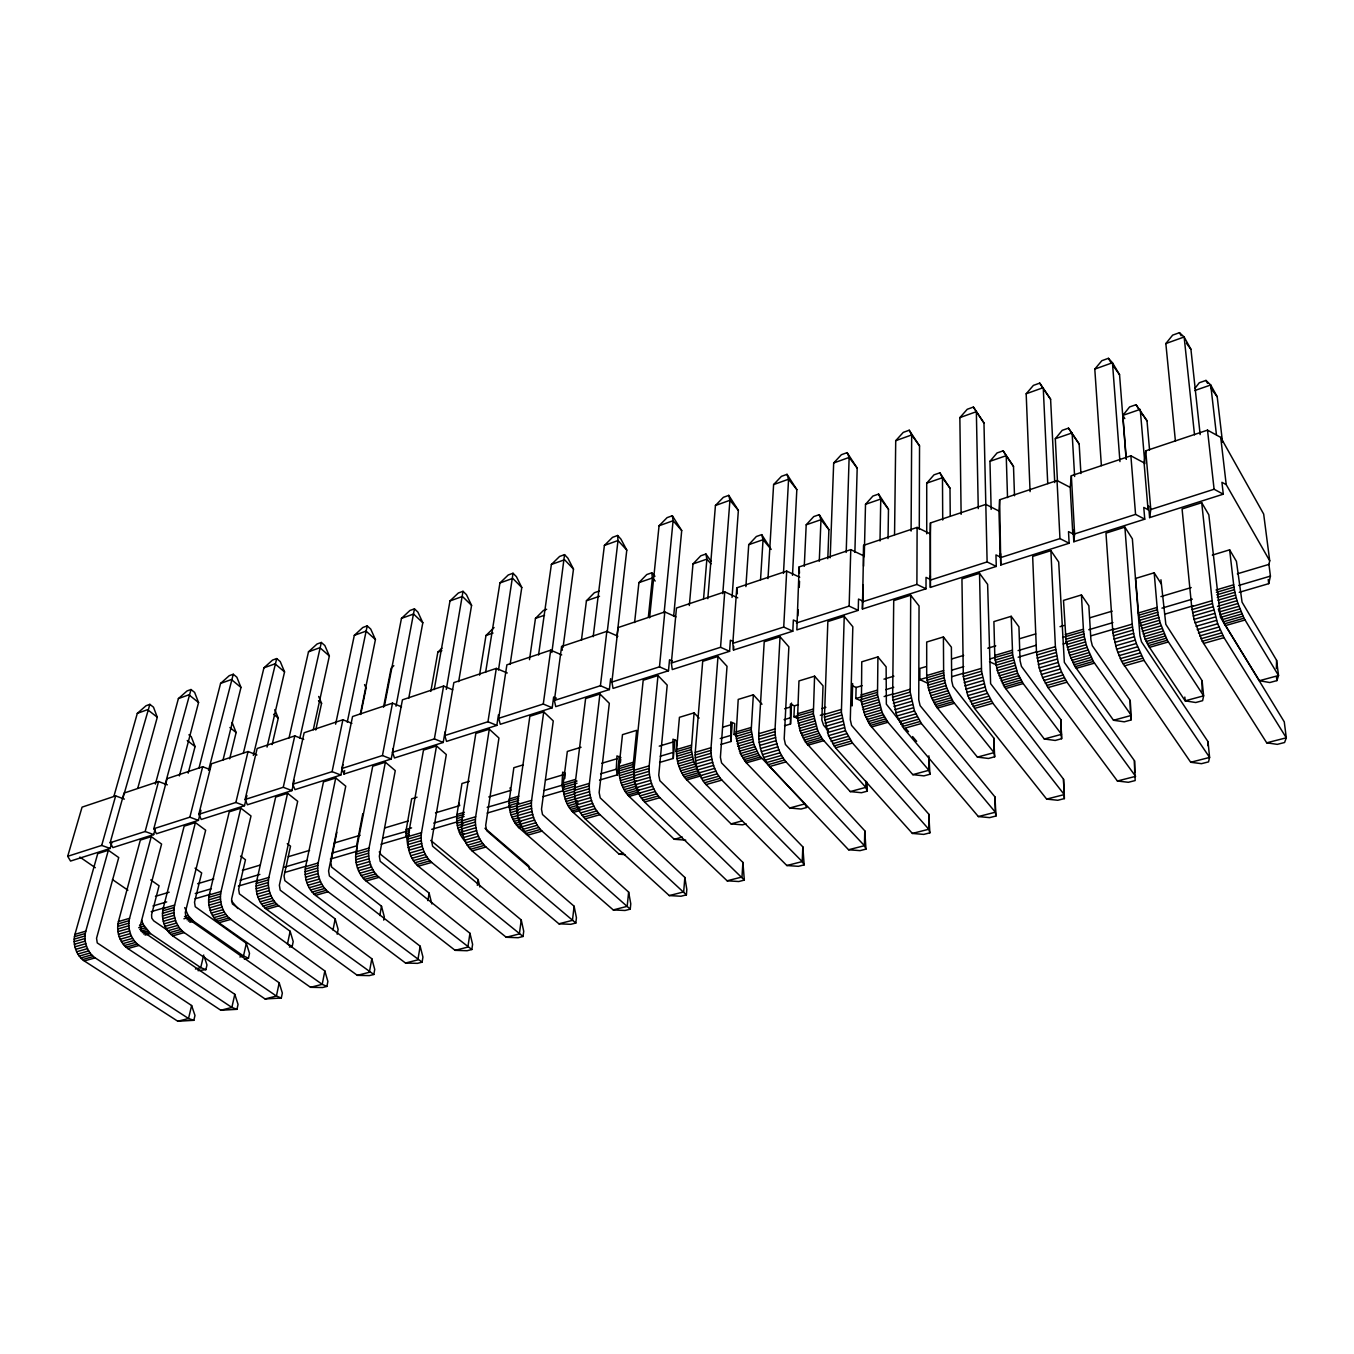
<?xml version="1.0" encoding="UTF-8"?>
<svg xmlns="http://www.w3.org/2000/svg" width="1354" height="1354" viewBox="0 0 1354 1354"><rect width="100%" height="100%" fill="white"/><g stroke="black" fill="none" stroke-linecap="round" stroke-linejoin="round"><path stroke-width="1.5" d="M193.842 1020.307L188.528 1018.513L95.152 957.87C86.859 952.099 83.322 940.793 85.793 931.163L108.354 850.261L118.729 857.556L96.557 938.254L97.251 942.926L191.625 1005.531L194.976 1015.449L193.842 1020.307L177.814 1021.254L84.286 960.951C75.993 955.23 72.456 943.941 74.961 934.345L97.725 853.646L108.354 850.261M542.04 831.102C534.035 823.266 530.514 811.368 531.597 800.349L543.733 711.865L529.854 716.283L517.33 804.547C516.196 815.514 519.716 827.379 527.738 835.164L542.04 831.102L630.236 909.16L625.023 910.48L613.244 909.922L519.141 827.937C511.558 820.592 508.207 809.37 509.307 798.995L518.921 796.152M1239.215 592.324L1268.732 583.659L1270.424 576.11L1268.918 564.398L1269.714 560.81L1226.216 484.63L1221.934 482.329L1223.288 494.176L1149.614 517.617L1148.615 505.871L1148.057 509.679L1143.775 507.428L1144.756 519.174L1073.807 541.752L1073.163 530.108L1072.791 533.781L1068.509 531.614L1069.135 543.242L1000.775 564.99L1000.454 553.464L1000.251 557.019L995.969 554.903L996.273 566.429L930.367 587.399L930.232 533.882L917.115 527.417L863.649 545.323L862.43 609.029L926.018 588.787L926.018 577.379L930.283 579.427L930.35 575.992M926.695 675.561L926.695 642.033L943.416 636.955L951.388 647.178L951.693 680.707L952.979 686.258L993.734 737.998L994.682 756.784L988.471 758.46L977.436 757.123L937.425 708.108L931.721 698.156L928.336 687.883L926.695 675.561L943.62 670.568L943.416 636.955M926.728 533.814L926.728 483.158L933.989 474.848L939.862 472.817L949.983 488.202L950.237 515.671M919.281 529.38L919.535 445.906L909.228 430.233L903.27 432.383L895.722 440.676L894.554 534.525M928.421 683.55L919.823 679.606L919.857 668.453L925.831 666.676M926.018 588.787L916.895 584.42L917.115 527.417M1202.081 690.929L1202.115 680.74L1165.828 624.346L1160.937 579.766M995.952 816.022L995.359 812.214L921.397 723.493L914.492 710.918L910.193 692.08L910.7 595.218L893.725 600.617L892.624 697.208L896.873 715.995L903.812 728.486L978.367 816.564L989.605 817.63L995.952 816.022L994.987 796.964L920.094 705.62L918.757 699.798L919.044 605.932L910.7 595.218M911.09 531.073L911.682 434.939L909.228 430.233M1208.005 745.749L1208.022 741.67L1141.473 641.779L1139.933 635.652L1132.367 538.858L1124.886 527.129L1105.981 533.137L1112.87 632.758L1116.627 649.192L1121.62 661.378L1190.708 762.268L1201.472 763.673L1208.53 761.879L1209.596 757.428L1208.022 741.67M867.305 791.159L865.815 787.368L822.487 739.166L817.884 731.109L813.365 713.643L814.583 676.171L798.962 680.927L797.54 718.297L800.146 730.855L805.41 741.975L850.244 791.599L861.482 792.716L867.305 791.159L867.034 782.155M624.956 854.594L619.184 854.205L573.267 812.417C565.752 804.835 562.384 793.546 563.315 783.018L567.326 751.436L581.052 747.256M575.822 923.022L485.968 847.012C477.894 839.446 474.374 827.616 475.66 816.767L489.285 729.18L475.829 733.445L461.849 820.829C460.512 831.627 464.033 843.44 472.123 850.938L558.914 923.8L570.762 924.308L575.822 923.022L576.432 917.741L574.113 906.232L486.661 830.628L485.697 825.398L498.949 738.015L489.285 729.18M865.968 849.127L864.444 845.691L786.048 761.879C778.448 752.824 774.894 740.655 775.063 728.926L780.039 636.752L764.215 641.779L758.714 733.716C758.494 745.394 762.031 757.546 769.681 766.533L848.569 849.753L860.044 850.634L865.968 849.127L864.766 830.781L785.422 744.463L784.203 738.827L788.874 646.857L780.039 636.752M888.038 538.57L888.478 509.256L878.594 494.075L872.907 496.055L865.511 504.314L864.258 556.646M929.944 774.251L928.878 770.291L887.936 722.274L882.165 712.492L877.51 694.754L877.917 656.893L861.753 661.818L861.432 702.032L864.783 714.827L870.334 725.439L912.782 774.64L923.936 775.876L929.944 774.251L929.013 757.665M879.998 540.991L880.76 499.051L878.594 494.075M930.232 533.882L930.452 522.949L985.83 504.399L998.981 511.05L1000.251 557.019M865.934 781.241L865.815 787.368L850.244 791.599M930.367 587.399L930.452 522.949M864.766 830.781L864.444 845.691L848.569 849.753M862.43 609.029L863.175 584.64M863.615 566.175L863.649 545.323M860.975 700.797L855.83 698.495L856.1 687.46L852.072 685.632L852.055 705.959L852.648 683.533M863.852 555.919L850.769 549.639L799.131 566.937L796.846 629.898L858.233 610.366L858.521 599.06L862.769 601.058L862.701 597.723M1276.365 668.639L1276.585 660.278L1242.058 602.158L1236.422 561.335L1229.635 549.826L1212.304 555.106M523.033 936.46L431.672 862.413C423.548 855.102 420.028 843.339 421.5 832.659L436.53 745.952L423.48 750.099L408.113 836.586C406.606 847.232 410.127 858.961 418.268 866.221L506.244 937.273L518.125 937.713L523.033 936.46L523.727 931.247L521.256 919.958L432.603 846.216L431.672 841.071L446.312 754.55L436.53 745.952M751.25 729.603L753.349 694.805L738.218 699.409L736.017 736.424L740.384 753.535L746.342 762.844L789.704 807.999L801.043 809.032L806.662 807.526L804.767 803.921L759.137 755.295L753.856 744.328L751.25 729.603L734.003 734.46L734.748 723.628L730.737 721.902L730.957 741.501L720.853 744.48M854.882 552.398L857.184 468.095L847.13 452.642L841.359 454.724L833.675 462.983L830.188 557.78M858.233 610.366L849.144 606.101L850.769 549.639M929.859 832.845L928.793 829.24L852.512 743.041L845.505 730.754L841.393 712.204L844.236 616.341L827.853 621.554L824.451 717.163L828.513 735.645L835.553 747.848L912.376 833.438L923.733 834.402L929.859 832.845L928.776 814.16L851.564 725.389L850.295 719.668L852.834 626.75L844.236 616.341M846.199 552.432L849.127 457.432L847.13 452.642M804.158 864.867L802.211 861.601L721.885 780.09C714.167 771.34 710.613 759.255 711.036 747.713L717.992 656.47L702.692 661.344L695.245 752.333C694.771 763.842 698.309 775.91 706.06 784.575L786.843 865.528L798.42 866.323L804.158 864.867L802.837 846.859L721.564 762.877L720.396 757.326L727.03 666.303L717.992 656.47M466.673 842.967C459.023 835.875 455.672 824.704 456.958 814.465L461.968 783.509L469.364 781.258M827.802 558.711L828.902 529.651L819.238 514.672L813.737 516.585L806.205 524.81L804.276 566.311M471.818 949.509L379.086 877.324C370.911 870.267 367.391 858.571 369.033 848.061L385.365 762.2L372.722 766.229L356.068 851.852C354.393 862.346 357.913 874.024 366.088 881.014L455.13 950.339L467.062 950.728L471.818 949.509L472.597 944.347L469.956 933.278L380.203 861.33L379.323 856.253L395.266 770.612L385.365 762.2M819.272 561.301L820.981 519.699L819.238 514.672M802.837 846.859L802.211 861.601L786.843 865.528M684.21 776.841L699.036 772.575L693.739 761.811L691.319 749.574L694.06 712.864L679.437 717.315L676.577 749.524C676.052 760.373 679.42 771.78 686.783 779.904L731.058 823.892L742.483 824.84L746.122 823.858M797.878 615.85L798.166 609.74M799.249 587.382L799.537 581.289M797.337 718.263L793.918 716.774L794.443 705.84L790.414 704.063L790.516 724.018L784.508 725.778M799.723 577.227L786.691 571.117L736.762 587.822L732.819 643.353L733.496 650.055L792.801 631.184L793.359 619.997L796.169 621.3M790.516 724.018L791.531 703.048M407.689 845.031L405.895 831.525L411.65 798.826L417.015 797.184M792.496 575.281L796.829 489.589L787.012 474.34L781.427 476.354L773.608 484.58L767.989 578.581M422.093 962.169L328.108 891.795C319.916 884.974 316.379 873.347 318.173 862.972L335.741 777.991L345.744 786.183L328.582 870.961L329.428 875.97L420.163 946.192L422.939 957.058L422.093 962.169L417.472 963.354L405.523 963.032L315.516 895.366C307.307 888.596 303.787 876.986 305.615 866.662L323.471 781.884L335.741 777.991M744.328 880.1L659.906 797.675C652.069 789.247 648.532 777.213 649.192 765.856L657.993 675.544L643.184 680.25L633.943 770.324C633.232 781.647 636.752 793.664 644.606 802.008L727.115 880.794L738.776 881.522L744.328 880.1L742.906 862.413L659.855 780.683L658.755 775.216L667.2 685.107L657.993 675.544M792.801 631.184L783.729 627.054L786.691 571.117M783.475 573.402L788.57 479.214L787.012 474.34M485.612 672.379L499.931 582.982L508.241 574.976L513.031 573.25L498.492 670.044M998.981 511.05L999.641 499.778L1057.034 480.552L1070.202 487.389L1072.791 533.781M373.822 974.474L278.687 905.809C270.462 899.208 266.924 887.649 268.871 877.443L287.573 793.292L297.677 801.297L279.364 885.245L280.193 890.17L371.825 958.75L374.736 969.413L373.822 974.474L369.32 975.608L357.338 975.354L266.467 909.279C258.225 902.746 254.704 891.186 256.685 881.014L275.657 797.083L287.573 793.292M742.906 862.413L741.992 877.003L727.115 880.794M760.542 579.647L763.047 539.721L761.71 534.644L756.361 536.506L748.728 544.68L745.885 586.604M1000.775 564.99L999.641 499.778M619.844 778.076L634.197 773.879L633.232 764.435L636.668 730.331L622.485 734.647L619.049 766.533C618.304 777.23 621.672 788.57 629.119 796.423L674.258 839.277L685.75 840.157M730.957 741.501L732.243 722.816M686.393 894.859L599.991 814.668C592.07 806.544 588.533 794.578 589.413 783.391L599.94 693.993L585.605 698.562L574.671 787.723C573.741 798.86 577.261 810.809 585.199 818.865L669.282 895.586L681.011 896.23L686.393 894.859L686.817 889.46L684.853 877.477L600.211 797.878L599.145 792.496L609.317 703.318L599.94 693.993M733.496 650.055L733.766 646.366M732.04 597.436L738.37 510.39L728.774 495.361L723.374 497.324L715.437 505.499L707.82 598.705M737.744 597.825L724.745 591.867L676.458 608.031L671.347 663.037L672.278 669.553L729.586 651.308L730.381 640.222L733.191 641.491M326.906 986.423L322.201 984.341L230.739 919.4C222.496 913.036 218.959 901.544 221.057 891.474L240.809 808.152L250.998 815.971L231.619 899.09L232.414 903.947L324.842 970.953L327.871 981.413L326.906 986.423L322.54 987.523L310.54 987.32L218.891 922.768C210.632 916.455 207.094 904.963 209.227 894.943L229.249 811.841L240.809 808.152M722.782 593.695L729.924 500.286L728.774 495.361M671.347 663.037L720.548 647.28L724.745 591.867M684.853 877.477L683.668 891.914L669.282 895.586M281.31 998.033L276.402 996.053L184.212 932.601C175.935 926.441 172.415 915.016 174.632 905.098L195.399 822.589L205.656 830.222L185.278 912.528L186.04 917.335L279.195 982.801L282.343 993.074L281.31 998.033L265.045 998.947L172.703 935.868C164.426 929.758 160.889 918.334 163.157 908.466L184.161 826.16L195.399 822.589M703.572 598.722L706.873 559.134L705.925 554.006L700.746 555.817L692.994 563.941L689.321 605.509M659.567 762.454L673.276 758.443L672.955 739.182L676.932 740.858L675.984 751.572M673.276 758.443L674.918 739.927M1130.895 720.023L1130.235 700.492L1092.323 645.723L1090.918 639.985L1088.853 605.78L1081.423 594.948L1063.499 600.397L1066.123 641.898L1069.795 655.336L1075.127 666.659L1113.513 720.26L1124.26 721.817L1130.895 720.023L1130.235 700.492M675.917 616.916L664.814 611.923L618.101 627.579L611.89 682.061L613.057 688.407L668.487 670.755L669.519 659.787L672.312 661.006M673.649 616.392L681.705 530.565L672.346 515.739L667.099 517.634L659.059 525.775L649.598 617.847M236.967 1009.322L231.856 1007.444L139.039 945.414C130.746 939.456 127.208 928.082 129.561 918.317L151.259 836.62L161.583 844.084L140.274 925.577L141.002 930.316L234.801 994.327L238.05 1004.414L236.967 1009.322L220.82 1010.253L127.851 948.595C119.575 942.689 116.038 931.332 118.424 921.583L140.342 840.089L151.259 836.62M664.103 612.99L673.09 520.731L672.346 515.739M611.89 682.061L659.483 666.828L664.814 611.923M630.236 909.16L630.778 903.829L628.628 892.083L542.514 814.516L541.498 809.218L553.261 720.937L543.733 711.865M1070.202 487.389L1071.352 475.745L1130.878 455.807L1144.079 462.848L1148.057 509.679M628.628 892.083L627.19 906.351L613.244 909.922M648.346 617.204L652.391 577.972L651.799 572.81L646.772 574.553L638.919 582.626L634.603 622.535M1073.807 541.752L1074.619 533.916L1071.352 475.745M599.517 780.09L617.373 774.843L619.37 756.497M620.352 762.861L620.741 759.323M617.373 774.843L616.307 769.19L616.95 755.904L620.927 757.563M434.228 689.575L449.985 600.939L458.363 592.984L463.017 591.309L446.312 689.423M617.898 636.211L606.846 631.353L561.605 646.501L554.378 700.475L555.749 706.636L609.385 689.558L610.637 678.692M616.849 637.294L626.784 550.113L620.911 539.095L617.627 535.49L612.55 537.335L604.392 545.425L593.187 636.718M574.113 906.232L572.454 920.348L558.914 923.8M554.378 700.475L600.431 685.733L606.846 631.353M607.235 632.013L618.016 540.534L617.627 535.49M581.425 640.324L586.434 600.77L594.372 592.73L599.263 591.038M563.45 788.722L563.958 784.694M564.72 778.635L565.244 774.606M543.039 796.66L563.196 790.753L561.927 785.252L562.672 772.135L565.312 773.202M563.078 647.297L573.487 569.086L567.885 558.153L564.55 554.649L559.608 556.443L551.383 564.483L538.537 655.014M521.256 919.958L519.361 933.921L506.244 937.273M561.707 654.896L550.706 650.157L506.887 664.831L498.712 718.297L500.269 724.288L552.212 707.77L553.651 697.005L556.426 698.173M551.873 652.51L564.55 554.649M498.712 718.297L543.276 704.029L550.706 650.157M1144.079 462.848L1145.738 450.831L1207.514 430.132L1220.716 437.393L1263.671 514.063L1269.714 560.81M509.206 800.806L513.843 767.718L523.355 764.824M529.499 659.669L535.473 618.389L543.496 610.4L546.661 609.3M1149.614 517.617L1150.798 509.527L1145.738 450.831M510.119 664.442L521.781 587.484L516.416 576.669L513.031 573.25M469.956 933.278L467.858 947.089L455.13 950.339M477.319 885.347L478.182 879.626L430.741 840.411M507.259 672.989L496.309 668.385L453.844 682.602L444.789 735.561L446.549 741.4L496.833 725.389L498.475 714.726M444.789 735.561L487.965 721.75L496.309 668.385M479.553 675.138L485.984 635.483L494.075 627.562M420.163 946.192L417.878 959.868L405.523 963.032M427.881 900.647L429.133 893.098L381.168 854.814L379.255 851.886M458.651 681.654L471.581 605.356L466.436 594.643L463.017 591.309M384.384 706.263L401.461 618.389L409.923 610.485L414.442 608.843L396.011 706.196M452.693 689.795L443.604 686.038L402.426 699.832L392.542 752.299L394.471 757.969L443.215 742.449L445.026 731.888M392.542 752.299L434.38 738.895L443.604 686.038M430.843 691.42L437.867 652.12L441.946 648.177M383.724 920.111L384.316 916.844L381.489 906.198L331.612 867.051L330.799 862.312L336.875 832.236M371.825 958.75L369.354 972.274L357.338 975.354M379.797 915.524L381.489 906.198M408.722 698.359L422.82 622.722L417.895 612.093L414.442 608.843M401.529 706.822L392.491 703.149L352.548 716.537L341.885 768.513L343.967 774.048L391.238 759.002L393.202 748.542M341.885 768.513L382.454 755.532L392.491 703.149M337.18 934.226L338.128 929.386L335.183 918.909L284.848 880.659L284.069 875.97L290.535 846.182L287.268 843.677M362.787 813.703L356.881 844.067L356.677 852.648M383.52 707.245L391.103 668.284L393.845 665.677M324.842 970.953L322.201 984.341L310.54 987.32M332.999 930.012L335.183 918.909M360.706 714.489L366.054 688.069L364.548 684.616M343.967 774.048L344.678 770.595M360.367 713.981L375.43 639.579L370.725 629.068L367.222 625.886L362.838 627.477L354.325 635.331L335.623 724.17M351.888 723.358L342.9 719.769L304.142 732.751L292.752 784.237L294.986 789.636L340.836 775.047L342.968 764.688M347.25 722.207L367.222 625.886M292.752 784.237L332.102 771.645L342.9 719.769M289.417 947.106L292.21 946.361L293.209 941.572L290.145 931.281L239.404 893.877L238.659 889.256L245.48 859.756L240.555 856.083M279.195 982.801L276.402 996.053L265.045 998.947M290.145 931.281L287.454 944.093L292.21 946.361M313.282 729.738L329.36 655.979L324.858 645.553L321.338 642.456L317.056 643.996L308.492 651.816L289.045 737.845M315.77 730.009L321.575 703.285L318.681 696.464M303.719 739.386L294.783 735.882L257.142 748.491L245.074 799.503L247.443 804.767L291.956 790.601L294.224 780.344M244.38 959.258L248.459 958.175L249.508 953.419L246.343 943.315L195.23 906.723L194.519 902.17L201.678 872.941L195.061 868.168M299.86 738.032L321.338 642.456M234.801 994.327L231.856 1007.444L220.82 1010.253M246.343 943.315L243.5 956.009L239.861 956.99M245.074 799.503L283.257 787.283L294.783 735.882M272.137 744.598L278.281 718.111L274.811 709.665M267.043 747.086L284.56 671.923L280.261 661.598L276.707 658.569L272.543 660.075L263.928 667.827L243.382 753.129M253.316 755.43L276.707 658.569M197.989 970.649L205.876 969.65L206.976 964.962L204.369 957.024M256.938 754.973L248.053 751.538L211.495 763.791L198.801 814.329L201.289 819.458L244.499 805.698L246.902 795.543M191.625 1005.531L188.528 1018.513L177.814 1021.254M203.709 955.027L200.73 967.602L195.433 969.024M198.801 814.329L235.867 802.465L248.053 751.538M229.672 758.815L236.121 732.531L232.126 722.494M223.038 759.949L240.978 687.443L236.865 677.22L233.277 674.241L229.232 675.697L220.584 683.415L199.004 767.989M209.735 769.427L202.66 766.753L167.134 778.652L153.831 828.716L156.472 833.726L198.429 820.372L200.951 810.301M208.55 770.341L233.277 674.241M153.831 828.716L189.848 817.19L202.66 766.753M188.189 773.168L195.061 746.579L191.236 736.627L188.9 734.816M179.405 775.876L198.564 702.54L194.621 692.402L191.016 689.508L187.072 690.929L178.389 698.596L155.388 784.118M165.07 784.592L191.016 689.508M167.337 784.812L158.536 781.529L124.009 793.089L110.165 842.713L112.907 847.587L153.679 834.606L155.27 828.631M110.165 842.713L145.149 831.508L158.536 781.529M137.854 787.926L157.284 717.231L153.493 707.194L149.871 704.351L146.029 705.739L137.313 713.355L113.956 796.135M122.74 798.708L149.871 704.351M124.399 799.097L115.649 795.898L82.069 807.136L67.7 856.303L70.543 861.059L110.199 848.45L111.84 842.526M67.7 856.303L101.702 845.421L115.649 795.898M1259.406 680.723L1278.531 675.528L1243.987 618.203L1237.945 603.495L1218.329 609.198L1224.388 623.839L1259.406 680.723L1269.798 682.534L1276.924 680.605L1278.531 675.528L1276.585 660.278M1194.922 388.395L1199.272 382.759L1205.974 380.423L1210.73 384.993L1217.212 396.756L1222.527 442.267M1175.424 441.235L1165.845 343.561L1172.649 335.132L1179.469 332.678L1184.141 336.977L1190.928 349.315L1200.152 434.583M1057.44 480.873L1055.308 438.713L1062.213 430.335L1068.492 428.152L1079.155 444.01L1080.915 473.528M1101.377 465.641L1094.794 369.1L1101.817 360.706L1108.401 358.319L1112.463 362.754L1119.555 374.719L1126.105 458.718M991.145 509.375L989.96 461.308L997.052 452.947L1003.128 450.848L1013.503 466.47L1014.501 495.75M1030.072 491.637L1026.18 393.777L1033.39 385.399L1039.754 383.114L1050.602 399.261L1054.749 482.583M961.12 514.351L959.851 417.624L967.247 409.28L973.391 407.063L983.969 422.973L987.117 561.927L996.273 566.429M137.313 713.355L147.569 709.665L157.284 717.231M178.389 698.596L188.917 694.805L198.564 702.54M220.584 683.415L231.399 679.539L240.978 687.443M263.928 667.827L275.048 663.832L284.56 671.923M308.492 651.816L319.916 647.703L329.36 655.979M354.325 635.331L366.071 631.116L375.43 639.579M401.461 618.389L413.562 614.039L422.82 622.722M449.985 600.939L462.425 596.471L471.581 605.356M499.931 582.982L512.743 578.378L521.781 587.484M551.383 564.483L564.584 559.744L573.487 569.086M604.392 545.425L618.016 540.534L626.784 550.113M659.059 525.775L673.09 520.731L681.705 530.565M715.437 505.499L729.924 500.286L738.37 510.39M773.608 484.58L788.57 479.214L796.829 489.589M833.675 462.983L849.127 457.432L857.184 468.095M895.722 440.676L911.682 434.939L919.535 445.906M959.851 417.624L976.352 411.684L983.969 422.973M1026.18 393.777L1043.24 387.65L1047.742 483.615M1094.794 369.1L1112.463 362.754L1119.944 461.596M1165.845 343.561L1184.141 336.977L1194.516 434.854M1149.563 450.019L1147.007 420.772L1136.074 404.694L1129.591 406.945L1122.855 415.373L1126.291 459.209M437.867 652.12L441.861 650.732M485.984 635.483L493.025 633.046M535.473 618.389L544.545 615.241M586.434 600.77L599.517 596.251M638.919 582.626L652.391 577.972L655.201 581.035M692.994 563.941L706.873 559.134L711.002 563.856M748.728 544.68L763.047 539.721L771.154 549.419L761.71 534.644M806.205 524.81L820.981 519.699L828.902 529.651M865.511 504.314L880.76 499.051L888.478 509.256M926.728 483.158L942.469 477.708L949.983 488.202M989.96 461.308L1006.225 455.672L1013.503 466.47M1055.308 438.713L1072.114 432.908L1074.619 476.473M1194.736 390.527L1210.73 384.993L1216.434 434.719M732.819 643.353L783.729 627.054M796.423 622.992L849.144 606.101M862.278 601.904L916.895 584.42M930.52 580.054L987.117 561.927M1001.249 557.408L1059.962 538.604L1069.135 543.242M1074.619 533.916L1135.566 514.402L1144.756 519.174M1150.798 509.527L1214.098 489.251L1223.288 494.176M979.534 573.334L961.949 578.92L963.32 676.526L967.771 695.617L974.592 708.413L1046.659 799.097L1057.779 800.265L1064.346 798.606L1064.261 794.595L992.854 703.234L986.05 690.354L981.548 671.195L979.534 573.334L987.625 584.369L990.603 683.652L1063.516 779.176L1064.346 798.606M1050.89 550.655L1032.662 556.443L1036.487 652.222L1039.212 667.911L1042.58 677.559L1048.047 687.578L1117.405 781.004L1128.356 782.29L1135.16 780.564L1134.483 760.762L1064.346 662.36L1058.693 562.028L1050.89 550.655L1055.392 646.67L1058.185 662.428L1061.57 672.126L1066.986 682.196L1135.617 776.35L1117.405 781.004M1201.709 502.706L1182.076 508.952L1191.672 606.677L1194.042 619.404L1202.284 641.271L1266.701 742.821L1277.296 744.361L1284.591 742.5L1286.3 737.812L1284.269 721.868L1220.479 617.255L1208.834 514.825L1201.709 502.706L1212.473 603.596L1217.686 623.771L1224.033 637.649L1286.3 737.812L1266.701 742.821M1011.218 616.307L993.904 621.588L994.851 657.706L997.323 670.602L1004.448 686.952L1044.306 738.996L1055.206 740.452L1061.621 738.709L1060.825 719.566L1021.424 666.354L1020.07 660.718L1018.936 626.834L1011.218 616.307L1012.657 654.947L1017.616 673.293L1023.167 683.55L1061.519 734.342L1044.306 738.996M1161.309 583.963L1154.183 572.793L1135.6 578.446L1138.9 617.779L1145.162 639.173L1149.461 647.364L1185.156 700.83L1195.734 702.523L1202.623 700.661L1203.621 695.838L1202.115 680.74M155.439 896.314L169.165 892.218M197.633 883.739L213.746 878.932M242.383 870.402L260.137 865.104M288.3 856.71L309.592 850.363M334.235 843.017L360.13 835.3M384.705 827.971L408.231 820.947M435.48 812.84L459.7 805.613L458.955 803.125M488.777 796.947L510.712 790.414L510.035 787.876M545.527 780.039L563.264 774.742M601.819 763.25L617.458 758.595M659.246 746.139L673.361 741.924M723.036 727.115L731.058 724.728M784.626 708.751L790.618 706.974M794.443 705.84L798.42 704.655M856.1 687.46L862.075 685.683M883.959 679.149L893.894 676.188M951.71 658.958L963.659 655.404M987.777 648.211L995.765 645.824M1019.714 638.682L1035.675 633.926M1060.03 626.665L1064.041 625.48M1090.088 617.712L1112.142 611.145M1160.953 596.589L1191.181 587.568M1237.353 573.808L1268.918 564.398M406.166 829.494L411.582 827.886M456.958 814.465L464.405 812.265M563.315 783.018L575.213 779.498M619.049 766.533L633.367 762.302M676.577 749.524L691.369 745.157M736.017 731.955L751.301 727.437M797.438 713.778L813.246 709.107M860.958 695.008L877.307 690.168M994.733 655.438L1012.267 650.258M1065.243 634.603L1083.403 629.221L1081.423 594.948M1138.308 612.99L1157.145 607.421L1154.183 572.793M1216.061 589.989L1233.663 584.793L1229.635 549.826M152.951 905.978L166.694 901.916M195.247 893.488L211.393 888.715M240.098 880.252L259.866 874.413M284.205 867.237L307.493 860.349M332.204 853.054L356.17 845.979M382.827 838.126L409.517 830.459M433.737 823.08L456.01 816.513M456.704 816.53L464.168 814.329M487.203 807.306L518.717 798.234M544.122 790.499L561.927 785.252M563.129 785.117L577.024 781.021M600.617 773.828L616.307 769.19M618.896 768.666L633.232 764.435M660.261 756.226L672.396 752.638M676.475 751.673L691.268 747.306M720.243 738.522L730.297 735.544M784.084 719.668L790.093 717.891M793.918 716.774L813.229 711.307M821.895 708.514L825.889 707.33M855.83 698.495L877.341 692.385M885.77 689.66L893.758 687.29M919.823 679.606L925.814 677.829M926.762 677.812L943.687 672.803L943.62 670.568M951.811 670.162L963.794 666.625M990.045 658.873L1012.403 652.526M1018.09 650.597L1036.132 645.266M1062.602 637.463L1083.589 631.523L1083.403 629.221M1088.768 629.728L1112.92 622.603M1138.545 615.308L1157.399 609.74L1157.145 607.421M1161.952 608.132L1192.315 599.162M1216.366 592.341L1233.968 587.145L1233.663 584.793M1238.707 585.47L1270.424 576.11M405.777 833.675L409.399 832.608M456.62 818.696L464.083 816.496M509.036 803.26L518.667 800.434M563.112 787.334L577.007 783.255M618.913 770.917L633.249 766.686M676.509 753.941L691.319 749.574M736.017 736.424L751.335 731.905M797.54 718.297L813.365 713.643M861.144 699.578L877.51 694.754M926.965 680.199L943.907 675.206L943.687 672.803M995.105 660.126L1012.657 654.947M1065.716 639.325L1083.894 633.977L1083.589 631.523M1138.9 617.779L1157.755 612.228L1157.399 609.74M1216.772 594.846L1234.391 589.65L1233.968 587.145M405.845 835.892L409.467 834.826M456.704 820.947L462.306 819.305M509.155 805.545L518.768 802.719M563.247 789.653L575.162 786.149M619.066 773.252L633.418 769.038M676.712 756.311L691.522 751.961M736.254 738.81L751.555 734.325M797.794 720.734L813.619 716.08M861.432 702.032L877.815 697.225M927.304 682.687L944.246 677.711L943.907 675.206M995.478 662.648L1013.046 657.485M1066.123 641.898L1084.334 636.549L1083.894 633.977M1139.357 620.386L1158.245 614.834L1157.755 612.228M1217.297 597.486L1234.933 592.307L1234.391 589.65M151.174 911.665L165.036 907.603M195.061 898.785L210.429 894.283M238.338 886.091L258.106 880.286M284.56 872.518L305.733 866.306M330.376 859.079L356.119 851.514M381.1 844.185L406.268 836.806M431.74 829.325L457.652 821.726M487.169 813.06L510.644 806.172M820.321 715.284L824.281 714.117M884.111 696.548L891.998 694.247M951.98 676.628L963.76 673.175M1018.157 657.215L1035.793 652.036M1063.195 643.996L1067.24 642.795M1091.595 635.652L1113.902 629.102M1164.609 614.225L1193.026 605.881M74.961 934.345L85.793 931.163M118.424 921.583L129.561 918.317M163.157 908.466L174.632 905.098M209.227 894.943L221.057 891.474M256.685 881.014L268.871 877.443M305.615 866.662L318.173 862.972M356.068 851.852L369.033 848.061M408.113 836.586L421.5 832.659M461.849 820.829L475.66 816.767M517.33 804.547L531.597 800.349M574.671 787.723L589.413 783.391M633.943 770.324L649.192 765.856M695.245 752.333L711.036 747.713M758.714 733.716L775.063 728.926M824.451 714.438L841.376 709.462M892.557 694.45L910.108 689.304M963.185 673.717L981.396 668.385M1036.487 652.222L1055.392 646.67M1112.582 629.881L1132.232 624.126L1124.886 527.129M1191.672 606.677L1212.101 600.685M456.958 823.266L462.543 821.624M509.409 807.881L517.11 805.63M563.535 792.022L575.45 788.519M619.387 775.656L633.74 771.442M677.051 758.748L691.877 754.398M736.61 741.281L751.944 736.796M798.183 723.239L814.025 718.602M861.872 704.571L878.255 699.764M927.761 685.259L944.72 680.283L944.246 677.711M995.985 665.271L1013.554 660.109M1066.664 644.538L1084.876 639.206L1084.334 636.549M1139.933 623.06L1158.821 617.526L1158.245 614.834M1217.906 600.211L1235.559 595.049L1234.933 592.307M74.436 936.68L85.285 933.498M117.916 923.953L129.087 920.686M162.683 910.853L174.175 907.485M208.787 897.364L220.617 893.894M256.278 883.451L268.464 879.897M305.225 869.133L317.801 865.46M355.713 854.357L368.677 850.566M407.808 839.108L421.179 835.198M461.562 823.384L475.389 819.339M517.093 807.119L531.377 802.939M574.468 790.33L589.227 786.014M633.79 772.965L649.057 768.497M695.144 755.007L710.952 750.387M758.663 736.424L775.03 731.634M824.451 717.163L841.393 712.204M892.624 697.208L910.193 692.08M963.32 676.526L981.548 671.195M1036.69 655.048L1055.612 649.514M1112.87 632.758L1132.519 627.004L1132.232 624.126M1192.028 609.588L1212.473 603.596M457.347 825.601L462.95 823.96M509.832 810.251L517.533 807.999M563.975 794.426L573.91 791.515M677.525 761.219L692.368 756.886M737.118 743.786L752.452 739.318M798.725 725.778L814.566 721.14M862.43 707.16L878.814 702.371M928.336 687.883L945.312 682.924L944.72 680.283M996.595 667.928L1014.18 662.783M1067.307 647.246L1085.536 641.931L1084.876 639.206M1140.61 625.819L1159.515 620.284L1158.821 617.526M1218.617 603.004L1236.27 597.842L1235.559 595.049M74.182 939.151L85.014 935.986M117.68 926.441L128.833 923.191M162.463 913.375L173.955 910.023M208.584 899.919L220.431 896.45M256.109 886.041L268.312 882.486M305.09 871.739L317.665 868.066M355.594 856.997L368.576 853.206M407.723 841.782L421.111 837.872M461.511 826.092L475.339 822.047M517.076 809.861L531.36 805.698M574.485 793.106L589.261 788.807M633.858 775.791L649.125 771.323M695.262 757.868L711.07 753.247M758.832 739.301L775.199 734.528M824.654 720.091L841.613 715.149M892.878 700.17L910.463 695.042M963.642 679.522L981.887 674.207M1037.062 658.095L1056.002 652.56M1113.31 635.838L1132.993 630.101L1132.519 627.004M1192.552 612.702L1213.015 606.744M457.906 827.92L461.646 826.837M510.407 812.603L518.108 810.369M564.567 796.812L574.502 793.918M620.454 780.513L634.806 776.333M678.151 763.69L692.994 759.357M737.761 746.308L753.095 741.823M799.385 728.334L815.226 723.713M863.107 709.75L879.508 704.96M929.047 690.523L946.023 685.564L945.312 682.924M997.323 670.602L1014.908 665.474M1068.052 649.971L1086.28 644.656L1085.536 641.931M1141.388 628.594L1160.293 623.077L1167.283 640.222L1203.621 695.838L1185.156 700.83L1184.818 697.073M1217.466 606.406L1237.082 600.685L1237.945 603.495M74.165 941.69L85.014 938.525M117.696 929.013L128.85 925.764M162.497 915.981L173.989 912.63M208.634 902.543L220.482 899.107M256.177 888.715L268.397 885.161M305.192 874.447L317.784 870.791M355.73 859.739L368.711 855.965M407.876 844.574L421.28 840.665M461.697 828.902L475.542 824.874M517.296 812.722L531.597 808.558M574.739 796L589.515 791.701M634.146 778.719L649.429 774.268M695.584 760.83L711.409 756.226M759.188 742.314L775.571 737.558M825.06 723.154L842.036 718.212M893.335 703.285L910.937 698.156M964.15 682.67L982.395 677.355M1037.621 661.294L1056.577 655.776M1113.919 639.088L1133.62 633.35L1132.993 630.101M1193.229 616.002L1213.692 610.045M458.617 830.222L462.34 829.122M511.118 814.939L518.836 812.705M565.278 799.182L575.23 796.287M621.181 782.917L633.757 779.261M678.896 766.127L693.739 761.811M738.522 748.779L753.856 744.328M800.146 730.855L816.005 726.252M863.886 712.322L880.303 707.55M929.843 693.13L946.818 688.187L953.199 701.66L994.073 752.621L994.682 756.784M998.135 673.26L1015.72 668.148M1068.881 652.679L1087.11 647.381L1093.338 661.446L1131.335 715.42L1113.513 720.26M1142.234 631.336L1161.14 625.836M139.513 925.29L143.067 924.257L150.446 933.549L200.73 967.602L205.876 969.65M459.446 832.439L463.186 831.356M511.964 817.207L532.037 811.486M566.141 801.483L576.076 798.606M622.045 785.269L636.414 781.089M679.776 768.513L694.619 764.198M739.402 751.216L754.737 746.765M801.043 733.326L816.902 728.723M864.783 714.827L881.183 710.071M930.74 695.685L947.732 690.76M999.049 675.866L1016.634 670.755M1069.795 655.336L1088.041 650.038M1143.148 634.044L1162.071 628.561M1219.26 611.957L1238.876 606.27M74.419 944.263L85.268 941.115M117.95 931.637L129.138 928.387M162.785 918.621L174.294 915.287M208.939 905.234L220.804 901.798M256.515 891.423L268.718 887.885M305.53 877.206L318.122 873.55M356.102 862.532L369.083 858.758M408.265 847.401L421.669 843.508M462.12 831.779L475.965 827.751M575.213 798.962L590.005 794.663M634.637 781.715L649.937 777.281M696.125 763.876L711.95 759.289M759.746 745.411L776.147 740.655M825.669 726.286L842.645 721.36M893.979 706.466L911.581 701.355M964.827 685.919L983.089 680.605M1038.332 664.577L1057.305 659.076M1114.697 642.422L1134.398 636.718L1133.62 633.35M1194.042 619.404L1214.521 613.464M138.683 927.71L144.015 926.17M460.428 834.589L464.151 833.505M512.946 819.373L518.717 817.698M567.123 803.701L577.058 800.823M623.026 787.52L635.601 783.864M680.74 770.798L695.584 766.499M740.384 753.535L755.718 749.101M802.025 735.696L817.884 731.109M865.765 717.248L882.165 712.492M931.721 698.156L948.714 693.231M1000.031 678.388L1017.616 673.293M1070.777 657.892L1089.022 652.628M1144.13 636.668L1163.052 631.184M1220.225 614.631L1239.858 608.962M74.927 946.835L85.776 943.687M118.475 934.243L129.645 931.01M163.309 921.262L174.818 917.944M209.498 907.908L221.345 904.472M257.074 894.148L269.294 890.61M306.122 879.965L318.715 876.309M356.694 865.324L369.693 861.567M408.891 850.227L422.296 846.352M462.763 834.656L476.608 830.645M518.396 818.561L532.714 814.414M575.89 801.923L590.683 797.641M635.348 784.728L650.648 780.31M696.853 766.939L712.678 762.37M760.508 748.525L776.908 743.786M826.448 729.451L843.44 724.542M894.791 709.682L912.41 704.588M965.656 689.186L983.935 683.905M1039.212 667.911L1058.185 662.428M1115.594 645.824L1135.312 640.12L1134.398 636.718M1194.99 622.857L1215.486 616.933M139.75 929.504L145.098 927.964M184.533 916.573L188.206 915.524L193.537 921.211L243.5 956.009L248.459 958.175M514.029 821.421L519.801 819.762M568.189 805.782L578.141 802.905M624.092 789.636L636.668 786.014M681.824 772.965L696.667 768.683M741.45 755.752L756.784 751.318M803.091 737.947L818.95 733.377M866.831 719.549L883.231 714.81M932.788 700.492L949.763 695.601M1001.08 680.774L1018.665 675.697M1071.826 660.346L1090.055 655.082M1145.162 639.173L1164.068 633.706M1221.257 617.187L1240.873 611.534M75.672 949.34L86.521 946.209M119.237 936.782L130.407 933.566M164.088 923.851L175.597 920.534M210.276 910.531L222.141 907.112M257.869 896.805L270.089 893.285M306.935 882.656L319.527 879.034M357.524 868.083L370.522 864.326M409.72 853.02L423.142 849.161M463.61 837.483L477.471 833.489M519.259 821.438L533.578 817.308M576.787 804.851L591.58 800.586M636.245 787.706L651.545 783.289M697.767 769.969L713.609 765.399M761.439 751.605L777.839 746.883M827.396 732.599L844.388 727.69M895.756 712.881L913.375 707.803M966.654 692.436L984.933 687.172M1040.227 671.229L1059.2 665.745M1116.627 649.192L1136.344 643.505L1143.995 660.346L1209.596 757.428L1190.708 762.268M1196.039 626.293L1216.535 620.386M140.951 931.163L146.283 929.623M183.907 918.791L189.391 917.2M515.197 823.334L520.985 821.675M569.357 807.729L577.312 805.427M625.26 791.616L637.836 787.994M682.975 774.996L697.818 770.714M742.601 757.817L757.935 753.399M804.225 740.063L820.084 735.493M867.948 721.699L884.348 716.96M933.888 702.692L950.863 697.801M1002.163 683.025L1019.748 677.948M1072.893 662.648L1091.121 657.384M1146.229 641.508L1165.134 636.075M1222.29 619.607L1241.906 613.954M142.255 932.652L147.586 931.129M187.038 919.772L190.694 918.723M516.449 825.06L520.308 823.96M570.609 809.489L578.564 807.204M626.496 793.427L639.071 789.805M743.803 759.696L759.137 755.295M805.41 741.975L821.269 737.422M869.133 723.662L885.516 718.957M935.055 704.706L952.014 699.832M1003.297 685.09L1020.882 680.03M1074.01 664.763L1092.221 659.516M1147.312 643.675L1166.2 638.242M1223.339 621.824L1242.938 616.188M76.653 951.76L87.502 948.629M120.218 939.236L131.406 936.02M165.086 926.339L176.595 923.022M211.275 913.053L223.139 909.651M258.885 899.378L271.105 895.857M307.95 885.279L320.56 881.64M358.556 870.724L371.555 866.983M410.77 855.711L424.174 851.869M464.659 840.225L478.521 836.247M520.325 824.231L534.644 820.118M577.853 807.695L592.646 803.43M637.328 790.601L652.628 786.2M698.85 772.914L714.692 768.361M762.539 754.601L778.939 749.896M828.513 735.645L845.505 730.754M896.873 715.995L914.492 710.918M967.771 695.617L986.05 690.354M1041.361 674.461L1060.334 669.011M1117.778 652.493L1137.495 646.823M1197.19 629.661L1217.686 623.771M143.642 933.972L148.991 932.432M188.426 921.109L192.082 920.06M517.787 826.6L521.628 825.5M571.913 811.063L579.867 808.778M627.799 795.035L638.563 791.938M685.479 778.482L700.306 774.217M745.055 761.388L760.389 756.988M806.645 743.701L822.487 739.166M870.334 725.439L886.718 720.734M936.223 706.517L953.199 701.66M1004.448 686.952L1022.016 681.908M1075.127 666.659L1093.338 661.446M1148.395 645.638L1167.283 640.222M1224.388 623.839L1243.987 618.203M77.838 954.028L88.704 950.914M121.42 941.538L132.607 938.339M166.288 928.675L177.797 925.374M212.493 915.439L224.358 912.037M260.103 901.798L272.323 898.294M309.169 887.733L321.778 884.128M359.775 873.228L372.773 869.505M411.988 858.267L425.41 854.425M465.894 842.831L479.739 838.854M521.561 826.871L535.879 822.775M579.089 810.386L593.881 806.138M638.563 793.342L653.864 788.959M700.086 775.707L715.928 771.171M763.774 757.461L780.175 752.756M829.748 738.556L846.741 733.682M898.108 718.957L915.727 713.913M969.007 698.647L987.286 693.4M1042.58 677.559L1061.57 672.126M1118.996 655.658L1138.714 650.005M1198.408 632.91L1218.905 627.037M145.115 935.072L150.446 933.549M189.882 922.26L193.537 921.211M519.141 827.937L522.999 826.82M573.267 812.417L579.224 810.724M629.119 796.423L639.883 793.342M686.783 779.904L701.609 775.656M746.342 762.844L761.659 758.46M807.898 745.208L823.74 740.672M871.553 726.98L887.936 722.274M937.425 708.108L954.384 703.251M1005.616 688.577L1023.167 683.55M1076.244 668.334L1094.455 663.121M1149.461 647.364L1168.333 641.965M1225.421 625.616L1245.003 619.997M79.226 956.11L90.092 953.013M122.808 943.67L133.995 940.471M167.676 930.841L179.185 927.558M213.881 917.64L225.746 914.255M261.491 904.032L273.711 900.545M310.557 890.018L323.166 886.413M361.163 875.547L374.161 871.841M413.376 860.636L426.798 856.794M467.282 845.234L481.127 841.274M522.932 829.325L537.25 825.229M580.46 812.891L595.252 808.66M639.934 795.898L655.234 791.531M701.457 778.313L717.281 773.794M765.128 760.119L781.529 755.43M831.085 741.281L848.078 736.424M899.445 721.75L917.064 716.706M970.327 701.49L988.606 696.261M1043.9 680.47L1062.873 675.054M1120.283 658.636L1140 653M1199.678 635.957L1220.174 630.101M80.783 957.989L91.649 954.892M124.365 945.566L135.552 942.384M169.233 932.788L180.742 929.504M215.438 919.62L227.286 916.235M263.031 906.046L275.251 902.559M312.097 892.066L324.706 888.478M362.703 877.646L375.701 873.939M414.899 862.769L428.321 858.944M468.789 847.418L482.65 843.474M524.455 831.559L538.757 827.48M581.949 815.159L596.759 810.944M641.407 798.217L656.707 793.867M702.929 780.699L718.754 776.18M766.584 762.556L782.984 757.885M832.524 743.752L849.517 738.912M900.85 724.288L918.469 719.262M971.715 704.097L989.994 698.884M1045.254 683.144L1064.227 677.728M1121.62 661.378L1141.32 655.759M1200.981 638.766L1221.46 632.927M82.476 959.614L93.341 956.516M126.057 947.225L137.245 944.043M170.909 934.463L182.435 931.197M217.114 921.329L228.961 917.961M264.707 907.806L276.927 904.337M313.756 893.86L326.365 890.272M364.344 879.474L377.343 875.784M416.541 864.647L429.963 860.822M470.413 849.33L484.275 845.387M526.063 833.505L540.364 829.443M583.54 817.173L598.333 812.959M642.981 800.265L658.281 795.915M704.469 782.798L720.294 778.296M768.107 764.705L784.491 760.034M834.013 745.969L850.989 741.129M902.323 726.539L919.925 721.547M973.154 706.416L991.416 701.22M1046.642 685.513L1065.598 680.131M1122.974 663.815L1142.658 658.213M1202.284 641.271L1222.764 635.449M84.286 960.951L95.152 957.87M127.851 948.595L139.039 945.414M172.703 935.868L184.212 932.601M218.891 922.768L230.739 919.4M266.467 909.279L278.687 905.809M315.516 895.366L328.108 891.795M366.088 881.014L379.086 877.324M418.268 866.221L431.672 862.413M472.123 850.938L485.968 847.012M585.199 818.865L599.991 814.668M644.606 802.008L659.906 797.675M706.06 784.575L721.885 780.09M769.681 766.533L786.048 761.879M835.553 747.848L852.512 743.041M903.812 728.486L921.397 723.493M974.592 708.413L992.854 703.234M1048.047 687.578L1066.986 682.196M1124.311 665.931L1143.995 660.346M1203.571 643.455L1224.033 637.649M619.184 854.205L623.094 853.138M674.258 839.277L682.331 837.094M731.058 823.892L742.009 820.913M789.704 807.999L804.767 803.921M912.782 774.64L928.878 770.291L928.878 755.82M977.436 757.123L994.073 752.621L993.734 737.998M912.376 833.438L928.793 829.24L928.776 814.16M978.367 816.564L995.359 812.214L994.987 796.964M1046.659 799.097L1064.261 794.595M101.702 845.421L110.199 848.45M145.149 831.508L153.679 834.606M189.848 817.19L198.429 820.372M235.867 802.465L244.499 805.698M283.257 787.283L291.956 790.601M332.102 771.645L340.836 775.047M382.454 755.532L391.238 759.002M434.38 738.895L443.215 742.449M487.965 721.75L496.833 725.389M543.276 704.029L552.212 707.77M600.431 685.733L609.385 689.558M734.003 734.46L737.405 735.916M659.483 666.828L668.487 670.755M720.548 647.28L729.586 651.308M989.486 661.683L994.648 664.103M169.233 931.45L153.713 920.838L151.783 918.147L151.58 914.729L159.078 885.77L150.734 879.931M79.869 857.065L95.305 867.711M112.45 879.558L127.902 890.204M187.241 740.503L195.061 746.579M229.909 727.555L236.121 732.531M237.847 908.517L231.449 900.867M273.643 714.286L278.281 718.111M318.512 700.678L321.575 703.285M484.952 828.259L528.669 865.765L529.465 869.522M694.06 712.864L699.104 718.094M753.349 694.805L761.98 704.215M651.799 572.81L654.947 576.262M828.462 730.872L823.587 725.253L821.827 719.973L823.029 685.835L814.583 676.171M705.925 554.006L711.053 561.233M903.084 725.304L886.345 704.148L886.125 666.828L877.917 656.893M905.792 728.52L908.517 731.719M912.579 736.542L916.658 741.366M1186.459 343.29L1190.928 349.315M1210.611 387.819L1217.212 396.756M1113.479 366.206L1119.555 374.719M1141.016 412.344L1147.007 420.772M1043.663 389.14L1050.602 399.261M1079.155 444.01L1068.492 428.152M1003.128 450.848L1006.225 455.672L1007.528 497.578M973.391 407.063L976.352 411.684L978.265 508.613M1039.754 383.114L1042.512 387.464M1124.802 418.606L1122.855 415.373L1140.237 409.365L1144.875 463.745M1108.401 358.319L1111.059 362.804M1136.074 404.694L1138.612 408.976M188.206 915.524L184.736 907.586M1205.974 380.423L1207.599 383.368M1179.469 332.678L1181.162 335.741M939.862 472.817L942.469 477.708L942.722 520.021M408.519 847.232L409.483 849.33M143.067 924.257L141.645 920.161M1086.28 644.656L1087.11 647.381M946.023 685.564L946.818 688.187M1135.312 640.12L1136.344 643.505M1236.27 597.842L1237.082 600.685M1159.515 620.284L1160.293 623.077M429.133 893.098L431.841 903.964M478.182 879.626L479.875 887.005M561.605 646.501L562.384 650.174M1268.207 579.495L1268.732 583.659M1276.45 676.797L1276.924 680.605M1220.716 437.393L1226.216 484.63M1207.514 430.132L1214.098 489.251M736.762 587.822L737.355 593.831M1130.878 455.807L1135.566 514.402M799.131 566.937L799.486 573.114M1057.034 480.552L1059.962 538.604M1061.621 738.709L1060.825 719.566M1063.516 779.176L1064.058 792.835M1134.483 760.762L1134.703 772.745"/></g></svg>
